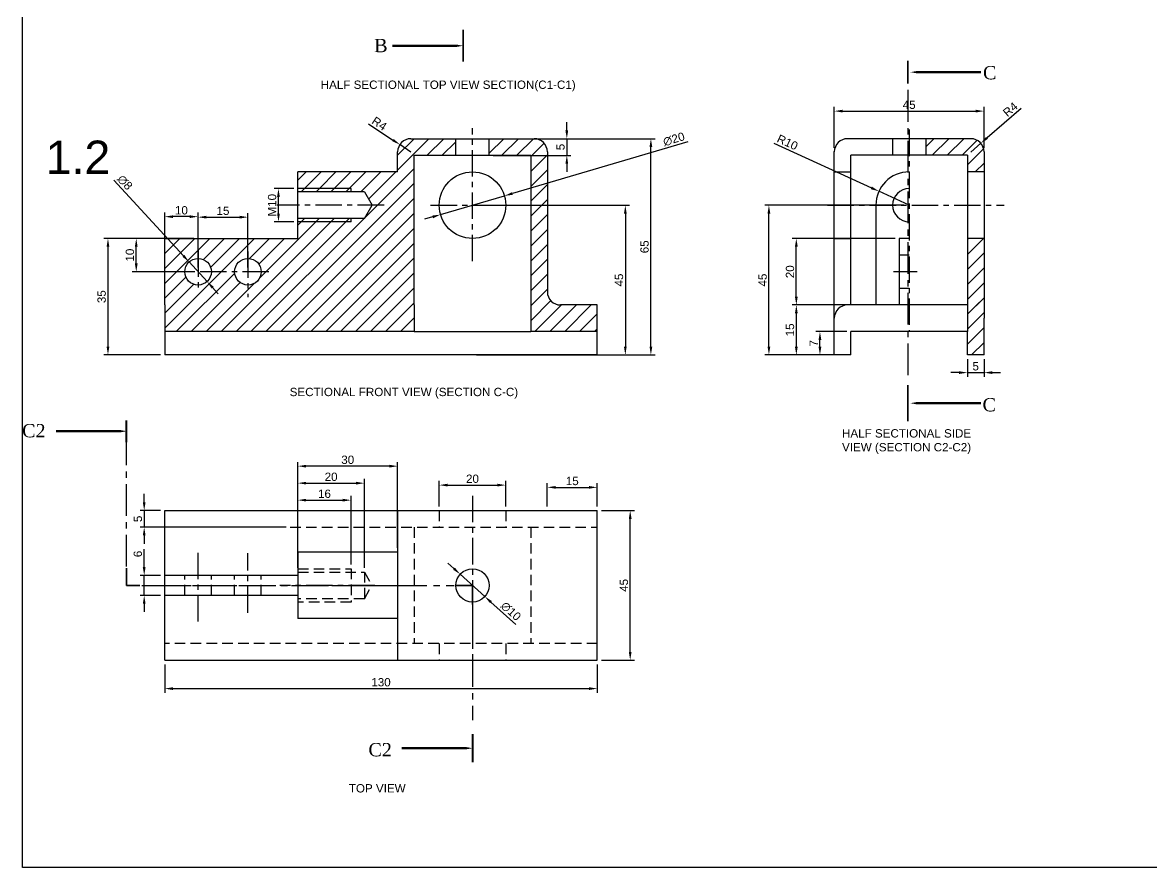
# Model space of a CAD drawing. Header units: millimetres. Extents: x 89 to 2222, y 348 to 1477.
# Drawn here: x 89.4 to 428.8, y 348.4 to 602.4 of the extents above; entities that cross this region are included whole.
import ezdxf

# ---------------------------------------------------------------- set-up
doc = ezdxf.new("R2010")
doc.units = ezdxf.units.MM
doc.header["$PDMODE"] = 32
doc.header["$PDSIZE"] = 1
doc.linetypes.add('CENTER', pattern=[50.8, 31.75, -6.35, 6.35, -6.35])
doc.linetypes.add('HIDDEN', pattern=[9.525, 6.35, -3.175])
doc.styles.get("Standard").update_dxf_attribs({"font": 'arial.ttf'})
doc.dimstyles.new('ISO-25', dxfattribs={"dimtxt": 2.5, "dimasz": 2.5, "dimexe": 1.25, "dimexo": 1.25, "dimtad": 1, "dimtxsty": 'Standard', "dimcen": 2.5, "dimclrd": 3, "dimclre": 3, "dimclrt": 3, "dimadec": 0, "dimazin": 0, "dimtfac": 1, "dimtmove": 0, "dimatfit": 3, "dimfxl": 1, "dimarcsym": 0})
pattern_1 = [(45, (-52.8893, -414.5105), (-2.245064, 2.245064), [])]
pattern_2 = [(45, (-357.3327, -414.5105), (-2.245064, 2.245064), [])]

# ---------------------------------------------------------------- blocks, each defined once
blk = doc.blocks.new('*D25')
at = {"color": 3, "lineweight": -2, "transparency": 16777216}
for p, q in [((247.17, 456.95), (247.17, 463.93)), ((249.67, 462.68), (259.67, 462.68)), ((262.17, 456.95), (262.17, 463.93))]:
    blk.add_line(p, q, dxfattribs=at)
at = {"color": 3, "transparency": 16777216}
for points in [[(249.67, 463.09), (249.67, 462.26), (247.17, 462.68)], [(259.67, 463.09), (259.67, 462.26), (262.17, 462.68)]]:
    blk.add_solid(points, dxfattribs=at)
at = {"layer": 'Defpoints', "color": 0, "transparency": 16777216}
for p in [(262.17, 462.68), (247.17, 455.7), (262.17, 455.7)]:
    blk.add_point(p, dxfattribs=at)
at = {"color": 3, "transparency": 16777216, "insert": (254.67, 464.58), "char_height": 2.5, "attachment_point": 5}
blk.add_mtext('15', dxfattribs=at)
blk = doc.blocks.new('*D26')
at = {"color": 3, "lineweight": -2, "transparency": 16777216}
for p, q in [((172.17, 444.45), (172.17, 470.3)), ((199.67, 469.05), (174.67, 469.05)), ((202.17, 444.45), (202.17, 470.3))]:
    blk.add_line(p, q, dxfattribs=at)
at = {"color": 3, "transparency": 16777216}
for points in [[(174.67, 469.46), (174.67, 468.63), (172.17, 469.05)], [(199.67, 469.46), (199.67, 468.63), (202.17, 469.05)]]:
    blk.add_solid(points, dxfattribs=at)
at = {"layer": 'Defpoints', "color": 0, "transparency": 16777216}
for p in [(172.17, 469.05), (172.17, 443.2), (202.17, 443.2)]:
    blk.add_point(p, dxfattribs=at)
at = {"color": 3, "transparency": 16777216, "insert": (187.17, 470.95), "char_height": 2.5, "attachment_point": 5}
blk.add_mtext('30', dxfattribs=at)
blk = doc.blocks.new('*D27')
at = {"color": 3, "lineweight": -2, "transparency": 16777216}
for p, q in [((244.42, 567.51), (279.55, 567.51)), ((278.3, 505.01), (278.3, 565.01)), ((263.42, 502.51), (279.55, 502.51))]:
    blk.add_line(p, q, dxfattribs=at)
at = {"color": 3, "transparency": 16777216}
for points in [[(277.89, 565.01), (278.72, 565.01), (278.3, 567.51)], [(277.89, 505.01), (278.72, 505.01), (278.3, 502.51)]]:
    blk.add_solid(points, dxfattribs=at)
at = {"layer": 'Defpoints', "color": 0, "transparency": 16777216}
for p in [(243.17, 567.51), (278.3, 567.51), (262.17, 502.51)]:
    blk.add_point(p, dxfattribs=at)
at = {"color": 3, "transparency": 16777216, "insert": (276.4, 535.01), "char_height": 2.5, "attachment_point": 5, "rotation": 90}
blk.add_mtext('65', dxfattribs=at)
blk = doc.blocks.new('*D28')
at = {"color": 3, "lineweight": -2, "transparency": 16777216}
for p, q in [((253.03, 570.01), (253.03, 572.51)), ((230.92, 567.51), (254.28, 567.51)), ((253.03, 567.51), (253.03, 562.51)), ((230.92, 562.51), (254.28, 562.51)), ((253.03, 560.01), (253.03, 557.51))]:
    blk.add_line(p, q, dxfattribs=at)
at = {"color": 3, "transparency": 16777216}
for points in [[(252.61, 570.01), (253.44, 570.01), (253.03, 567.51)], [(252.61, 560.01), (253.44, 560.01), (253.03, 562.51)]]:
    blk.add_solid(points, dxfattribs=at)
at = {"layer": 'Defpoints', "color": 0, "transparency": 16777216}
for p in [(229.67, 567.51), (229.67, 562.51), (253.03, 562.51)]:
    blk.add_point(p, dxfattribs=at)
at = {"color": 3, "transparency": 16777216, "insert": (251.13, 565.01), "char_height": 2.5, "attachment_point": 5, "rotation": 90}
blk.add_mtext('5', dxfattribs=at)
blk = doc.blocks.new('*D29')
at = {"color": 3, "lineweight": -2, "transparency": 16777216}
for p, q in [((193.46, 571.95), (200.76, 567.11)), ((206.17, 563.51), (202.84, 565.73))]:
    blk.add_line(p, q, dxfattribs=at)
at = {"color": 3, "transparency": 16777216}
blk.add_solid([(200.99, 567.46), (200.53, 566.76), (202.84, 565.73)], dxfattribs=at)
at = {"layer": 'Defpoints', "color": 0, "transparency": 16777216}
for p in [(202.84, 565.73), (206.17, 563.51)]:
    blk.add_point(p, dxfattribs=at)
at = {"color": 3, "transparency": 16777216, "insert": (196.69, 572.06), "char_height": 2.5, "attachment_point": 5, "rotation": 326.4261}
blk.add_mtext('R4', dxfattribs=at)
blk = doc.blocks.new('*D30')
at = {"color": 3, "lineweight": -2, "transparency": 16777216}
for p, q in [((315.28, 566.19), (344.58, 552.73)), ((355.94, 547.51), (346.85, 551.69))]:
    blk.add_line(p, q, dxfattribs=at)
at = {"color": 3, "transparency": 16777216}
blk.add_solid([(344.75, 553.11), (344.4, 552.35), (346.85, 551.69)], dxfattribs=at)
at = {"layer": 'Defpoints', "color": 0, "transparency": 16777216}
for p in [(346.85, 551.69), (355.94, 547.51)]:
    blk.add_point(p, dxfattribs=at)
at = {"color": 3, "transparency": 16777216, "insert": (319.36, 566.42), "char_height": 2.5, "attachment_point": 5, "rotation": 335.3208}
blk.add_mtext('R10', dxfattribs=at)
blk = doc.blocks.new('*D31')
at = {"color": 3, "lineweight": -2, "transparency": 16777216}
for p, q in [((214.67, 456.95), (214.67, 464.6)), ((217.17, 463.35), (232.17, 463.35)), ((234.67, 456.95), (234.67, 464.6))]:
    blk.add_line(p, q, dxfattribs=at)
at = {"color": 3, "transparency": 16777216}
for points in [[(217.17, 463.77), (217.17, 462.94), (214.67, 463.35)], [(232.17, 463.77), (232.17, 462.94), (234.67, 463.35)]]:
    blk.add_solid(points, dxfattribs=at)
at = {"layer": 'Defpoints', "color": 0, "transparency": 16777216}
for p in [(234.67, 463.35), (214.67, 455.7), (234.67, 455.7)]:
    blk.add_point(p, dxfattribs=at)
at = {"color": 3, "transparency": 16777216, "insert": (224.67, 465.25), "char_height": 2.5, "attachment_point": 5}
blk.add_mtext('20', dxfattribs=at)
blk = doc.blocks.new('*D32')
at = {"color": 3, "lineweight": -2, "transparency": 16777216}
for p, q in [((130.92, 537.51), (113.85, 537.51)), ((115.1, 535.01), (115.1, 505.01)), ((130.92, 502.51), (113.85, 502.51))]:
    blk.add_line(p, q, dxfattribs=at)
at = {"color": 3, "transparency": 16777216}
for points in [[(114.68, 535.01), (115.51, 535.01), (115.1, 537.51)], [(114.68, 505.01), (115.51, 505.01), (115.1, 502.51)]]:
    blk.add_solid(points, dxfattribs=at)
at = {"layer": 'Defpoints', "color": 0, "transparency": 16777216}
for p in [(132.17, 537.51), (115.1, 502.51), (132.17, 502.51)]:
    blk.add_point(p, dxfattribs=at)
at = {"color": 3, "transparency": 16777216, "insert": (113.2, 520.01), "char_height": 2.5, "attachment_point": 5, "rotation": 90}
blk.add_mtext('35', dxfattribs=at)
blk = doc.blocks.new('*D33')
at = {"color": 3, "lineweight": -2, "transparency": 16777216}
for p, q in [((140.92, 537.51), (122.35, 537.51)), ((123.6, 530.01), (123.6, 535.01)), ((140.92, 527.51), (122.35, 527.51))]:
    blk.add_line(p, q, dxfattribs=at)
at = {"color": 3, "transparency": 16777216}
for points in [[(123.18, 535.01), (124.02, 535.01), (123.6, 537.51)], [(123.18, 530.01), (124.02, 530.01), (123.6, 527.51)]]:
    blk.add_solid(points, dxfattribs=at)
at = {"layer": 'Defpoints', "color": 0, "transparency": 16777216}
for p in [(123.6, 537.51), (142.17, 537.51), (142.17, 527.51)]:
    blk.add_point(p, dxfattribs=at)
at = {"color": 3, "transparency": 16777216, "insert": (121.7, 532.51), "char_height": 2.5, "attachment_point": 5, "rotation": 90}
blk.add_mtext('10', dxfattribs=at)
blk = doc.blocks.new('*D34')
at = {"color": 3, "lineweight": -2, "transparency": 16777216}
for p, q in [((132.17, 528.76), (132.17, 545.32)), ((139.67, 544.07), (134.67, 544.07)), ((142.17, 528.8), (142.17, 545.32))]:
    blk.add_line(p, q, dxfattribs=at)
at = {"color": 3, "transparency": 16777216}
for points in [[(134.67, 544.48), (134.67, 543.65), (132.17, 544.07)], [(139.67, 544.48), (139.67, 543.65), (142.17, 544.07)]]:
    blk.add_solid(points, dxfattribs=at)
at = {"layer": 'Defpoints', "color": 0, "transparency": 16777216}
for p in [(132.17, 544.07), (132.17, 527.51), (142.17, 527.55)]:
    blk.add_point(p, dxfattribs=at)
at = {"color": 3, "transparency": 16777216, "insert": (137.17, 545.97), "char_height": 2.5, "attachment_point": 5}
blk.add_mtext('10', dxfattribs=at)
blk = doc.blocks.new('*D35')
at = {"color": 3, "lineweight": -2, "transparency": 16777216}
for p, q in [((142.17, 528.8), (142.17, 545.17)), ((144.67, 543.92), (154.67, 543.92)), ((157.17, 528.8), (157.17, 545.17))]:
    blk.add_line(p, q, dxfattribs=at)
at = {"color": 3, "transparency": 16777216}
for points in [[(144.67, 544.34), (144.67, 543.5), (142.17, 543.92)], [(154.67, 544.34), (154.67, 543.5), (157.17, 543.92)]]:
    blk.add_solid(points, dxfattribs=at)
at = {"layer": 'Defpoints', "color": 0, "transparency": 16777216}
for p in [(157.17, 543.92), (142.17, 527.55), (157.17, 527.55)]:
    blk.add_point(p, dxfattribs=at)
at = {"color": 3, "transparency": 16777216, "insert": (149.67, 545.82), "char_height": 2.5, "attachment_point": 5}
blk.add_mtext('15', dxfattribs=at)
blk = doc.blocks.new('*D36')
at = {"color": 3, "lineweight": -2, "transparency": 16777216}
for p, q in [((116.84, 555.08), (137.78, 532.3)), ((144.88, 524.57), (139.47, 530.46)), ((146.57, 522.73), (148.26, 520.89))]:
    blk.add_line(p, q, dxfattribs=at)
at = {"color": 3, "transparency": 16777216}
for points in [[(138.08, 532.58), (137.47, 532.02), (139.47, 530.46)], [(146.88, 523.01), (146.27, 522.45), (144.88, 524.57)]]:
    blk.add_solid(points, dxfattribs=at)
at = {"layer": 'Defpoints', "color": 0, "transparency": 16777216}
for p in [(139.47, 530.46), (144.88, 524.57)]:
    blk.add_point(p, dxfattribs=at)
at = {"color": 3, "transparency": 16777216, "insert": (120.19, 554.34), "char_height": 2.5, "attachment_point": 5, "rotation": 312.5846}
blk.add_mtext('∅8', dxfattribs=at)
blk = doc.blocks.new('*D37')
at = {"color": 3, "lineweight": -2, "transparency": 16777216}
for p, q in [((172.17, 438.45), (172.17, 465.19)), ((192.17, 438.45), (192.17, 465.19)), ((174.67, 463.94), (189.67, 463.94))]:
    blk.add_line(p, q, dxfattribs=at)
at = {"color": 3, "transparency": 16777216}
for points in [[(174.67, 464.35), (174.67, 463.52), (172.17, 463.94)], [(189.67, 464.35), (189.67, 463.52), (192.17, 463.94)]]:
    blk.add_solid(points, dxfattribs=at)
at = {"layer": 'Defpoints', "color": 0, "transparency": 16777216}
for p in [(192.17, 463.94), (172.17, 437.2), (192.17, 437.2)]:
    blk.add_point(p, dxfattribs=at)
at = {"color": 3, "transparency": 16777216, "insert": (182.17, 465.84), "char_height": 2.5, "attachment_point": 5}
blk.add_mtext('20', dxfattribs=at)
blk = doc.blocks.new('*D38')
at = {"color": 3, "lineweight": -2, "transparency": 16777216}
for p, q in [((172.17, 439.45), (172.17, 460.08)), ((174.67, 458.83), (185.67, 458.83)), ((188.17, 439.45), (188.17, 460.08))]:
    blk.add_line(p, q, dxfattribs=at)
at = {"color": 3, "transparency": 16777216}
for points in [[(174.67, 459.24), (174.67, 458.41), (172.17, 458.83)], [(185.67, 459.24), (185.67, 458.41), (188.17, 458.83)]]:
    blk.add_solid(points, dxfattribs=at)
at = {"layer": 'Defpoints', "color": 0, "transparency": 16777216}
for p in [(188.17, 458.83), (172.17, 438.2), (188.17, 438.2)]:
    blk.add_point(p, dxfattribs=at)
at = {"color": 3, "transparency": 16777216, "insert": (180.17, 460.73), "char_height": 2.5, "attachment_point": 5}
blk.add_mtext('16', dxfattribs=at)
blk = doc.blocks.new('*D39')
at = {"color": 3, "lineweight": -2, "transparency": 16777216}
for p, q in [((170.92, 552.51), (165.1, 552.51)), ((166.35, 545.01), (166.35, 550.01)), ((170.92, 542.51), (165.1, 542.51))]:
    blk.add_line(p, q, dxfattribs=at)
at = {"color": 3, "transparency": 16777216}
for points in [[(165.93, 550.01), (166.76, 550.01), (166.35, 552.51)], [(165.93, 545.01), (166.76, 545.01), (166.35, 542.51)]]:
    blk.add_solid(points, dxfattribs=at)
at = {"layer": 'Defpoints', "color": 0, "transparency": 16777216}
for p in [(166.35, 552.51), (172.17, 552.51), (172.17, 542.51)]:
    blk.add_point(p, dxfattribs=at)
at = {"color": 3, "transparency": 16777216, "insert": (164.45, 547.51), "char_height": 2.5, "attachment_point": 5, "rotation": 90}
blk.add_mtext('M10', dxfattribs=at)
blk = doc.blocks.new('*D40')
at = {"color": 3, "lineweight": -2, "transparency": 16777216}
for p, q in [((354.31, 547.51), (312.53, 547.51)), ((313.78, 505.01), (313.78, 545.01)), ((332.19, 502.51), (312.53, 502.51))]:
    blk.add_line(p, q, dxfattribs=at)
at = {"color": 3, "transparency": 16777216}
for points in [[(313.37, 545.01), (314.2, 545.01), (313.78, 547.51)], [(313.37, 505.01), (314.2, 505.01), (313.78, 502.51)]]:
    blk.add_solid(points, dxfattribs=at)
at = {"layer": 'Defpoints', "color": 0, "transparency": 16777216}
for p in [(313.78, 547.51), (355.56, 547.51), (333.44, 502.51)]:
    blk.add_point(p, dxfattribs=at)
at = {"color": 3, "transparency": 16777216, "insert": (311.89, 525.01), "char_height": 2.5, "attachment_point": 5, "rotation": 90}
blk.add_mtext('45', dxfattribs=at)
blk = doc.blocks.new('*D41')
at = {"color": 3, "lineweight": -2, "transparency": 16777216}
for p, q in [((219.11, 438.23), (217.26, 439.91)), ((220.97, 436.56), (228.38, 429.85)), ((237.68, 421.43), (230.23, 428.17))]:
    blk.add_line(p, q, dxfattribs=at)
at = {"color": 3, "transparency": 16777216}
for points in [[(219.39, 438.54), (218.83, 437.92), (220.97, 436.56)], [(230.51, 428.48), (229.95, 427.86), (228.38, 429.85)]]:
    blk.add_solid(points, dxfattribs=at)
at = {"layer": 'Defpoints', "color": 0, "transparency": 16777216}
for p in [(220.97, 436.56), (228.38, 429.85)]:
    blk.add_point(p, dxfattribs=at)
at = {"color": 3, "transparency": 16777216, "insert": (236.21, 425.42), "char_height": 2.5, "attachment_point": 5, "rotation": 317.854}
blk.add_mtext('∅10', dxfattribs=at)
blk = doc.blocks.new('*D42')
at = {"color": 3, "lineweight": -2, "transparency": 16777216}
for p, q in [((125.99, 438.7), (125.99, 444.1)), ((130.92, 436.2), (124.74, 436.2)), ((125.99, 430.2), (125.99, 436.2)), ((130.92, 430.2), (124.74, 430.2)), ((125.99, 427.7), (125.99, 425.2))]:
    blk.add_line(p, q, dxfattribs=at)
at = {"color": 3, "transparency": 16777216}
for points in [[(125.57, 438.7), (126.4, 438.7), (125.99, 436.2)], [(125.57, 427.7), (126.4, 427.7), (125.99, 430.2)]]:
    blk.add_solid(points, dxfattribs=at)
at = {"layer": 'Defpoints', "color": 0, "transparency": 16777216}
for p in [(132.17, 436.2), (125.99, 430.2), (132.17, 430.2)]:
    blk.add_point(p, dxfattribs=at)
at = {"color": 3, "transparency": 16777216, "insert": (124.08, 442.65), "char_height": 2.5, "attachment_point": 5, "rotation": 90}
blk.add_mtext('6', dxfattribs=at)
blk = doc.blocks.new('*D43')
at = {"color": 3, "lineweight": -2, "transparency": 16777216}
for p, q in [((125.99, 458.2), (125.99, 460.7)), ((130.92, 455.7), (124.74, 455.7)), ((125.99, 455.7), (125.99, 450.7)), ((168.64, 450.7), (124.74, 450.7)), ((125.99, 448.2), (125.99, 445.7))]:
    blk.add_line(p, q, dxfattribs=at)
at = {"color": 3, "transparency": 16777216}
for points in [[(125.57, 458.2), (126.4, 458.2), (125.99, 455.7)], [(125.57, 448.2), (126.4, 448.2), (125.99, 450.7)]]:
    blk.add_solid(points, dxfattribs=at)
at = {"layer": 'Defpoints', "color": 0, "transparency": 16777216}
for p in [(132.17, 455.7), (125.99, 450.7), (169.89, 450.7)]:
    blk.add_point(p, dxfattribs=at)
at = {"color": 3, "transparency": 16777216, "insert": (124.09, 453.2), "char_height": 2.5, "attachment_point": 5, "rotation": 90}
blk.add_mtext('5', dxfattribs=at)
blk = doc.blocks.new('*D156')
at = {"color": 3, "lineweight": -2, "transparency": 16777216}
for p, q in [((132.17, 409.45), (132.17, 400.91)), ((262.17, 409.45), (262.17, 400.91)), ((134.67, 402.16), (259.67, 402.16))]:
    blk.add_line(p, q, dxfattribs=at)
at = {"color": 3, "transparency": 16777216}
for points in [[(134.67, 402.58), (134.67, 401.74), (132.17, 402.16)], [(259.67, 402.58), (259.67, 401.74), (262.17, 402.16)]]:
    blk.add_solid(points, dxfattribs=at)
at = {"layer": 'Defpoints', "color": 0, "transparency": 16777216}
for p in [(132.17, 410.7), (262.17, 410.7), (262.17, 402.16)]:
    blk.add_point(p, dxfattribs=at)
at = {"color": 3, "transparency": 16777216, "insert": (197.17, 404.06), "char_height": 2.5, "attachment_point": 5}
blk.add_mtext('130', dxfattribs=at)
blk = doc.blocks.new('*D157')
at = {"color": 3, "lineweight": -2, "transparency": 16777216}
for p, q in [((263.42, 455.7), (273.33, 455.7)), ((272.08, 413.2), (272.08, 453.2)), ((263.42, 410.7), (273.33, 410.7))]:
    blk.add_line(p, q, dxfattribs=at)
at = {"color": 3, "transparency": 16777216}
for points in [[(271.67, 453.2), (272.5, 453.2), (272.08, 455.7)], [(271.67, 413.2), (272.5, 413.2), (272.08, 410.7)]]:
    blk.add_solid(points, dxfattribs=at)
at = {"layer": 'Defpoints', "color": 0, "transparency": 16777216}
for p in [(262.17, 455.7), (272.08, 455.7), (262.17, 410.7)]:
    blk.add_point(p, dxfattribs=at)
at = {"color": 3, "transparency": 16777216, "insert": (270.19, 433.2), "char_height": 2.5, "attachment_point": 5, "rotation": 90}
blk.add_mtext('45', dxfattribs=at)
blk = doc.blocks.new('*D167')
at = {"color": 3, "lineweight": -2, "transparency": 16777216}
for p, q in [((289.38, 566.53), (236.67, 551.04)), ((215.08, 544.69), (234.27, 550.33)), ((212.68, 543.99), (210.28, 543.28))]:
    blk.add_line(p, q, dxfattribs=at)
at = {"color": 3, "transparency": 16777216}
for points in [[(236.55, 551.44), (236.78, 550.64), (234.27, 550.33)], [(212.56, 544.39), (212.8, 543.59), (215.08, 544.69)]]:
    blk.add_solid(points, dxfattribs=at)
at = {"layer": 'Defpoints', "color": 0, "transparency": 16777216}
for p in [(234.27, 550.33), (215.08, 544.69)]:
    blk.add_point(p, dxfattribs=at)
at = {"color": 3, "transparency": 16777216, "insert": (285.21, 567.36), "char_height": 2.5, "attachment_point": 5, "rotation": 16.3792}
blk.add_mtext('∅20', dxfattribs=at)
blk = doc.blocks.new('*D168')
at = {"color": 3, "lineweight": -2, "transparency": 16777216}
for p, q in [((389.57, 576.63), (379.35, 567.77)), ((374.44, 563.51), (377.46, 566.13))]:
    blk.add_line(p, q, dxfattribs=at)
at = {"color": 3, "transparency": 16777216}
blk.add_solid([(379.07, 568.09), (379.62, 567.46), (377.46, 566.13)], dxfattribs=at)
at = {"layer": 'Defpoints', "color": 0, "transparency": 16777216}
for p in [(374.44, 563.51), (377.46, 566.13)]:
    blk.add_point(p, dxfattribs=at)
at = {"color": 3, "transparency": 16777216, "insert": (386.35, 576.32), "char_height": 2.5, "attachment_point": 5, "rotation": 40.9255}
blk.add_mtext('R4', dxfattribs=at)
blk = doc.blocks.new('*D169')
at = {"color": 3, "lineweight": -2, "transparency": 16777216}
for p, q in [((337.19, 509.51), (327.87, 509.51)), ((329.12, 505.01), (329.12, 507.01)), ((337.19, 502.51), (327.87, 502.51))]:
    blk.add_line(p, q, dxfattribs=at)
at = {"color": 3, "transparency": 16777216}
for points in [[(328.7, 507.01), (329.54, 507.01), (329.12, 509.51)], [(328.7, 505.01), (329.54, 505.01), (329.12, 502.51)]]:
    blk.add_solid(points, dxfattribs=at)
at = {"layer": 'Defpoints', "color": 0, "transparency": 16777216}
for p in [(329.12, 509.51), (338.44, 509.51), (338.44, 502.51)]:
    blk.add_point(p, dxfattribs=at)
at = {"color": 3, "transparency": 16777216, "insert": (327.24, 506.01), "char_height": 2.5, "attachment_point": 5, "rotation": 90}
blk.add_mtext('7', dxfattribs=at)
blk = doc.blocks.new('*D170')
at = {"color": 3, "lineweight": -2, "transparency": 16777216}
for p, q in [((336.19, 517.51), (320.77, 517.51)), ((322.02, 515.01), (322.02, 505.01)), ((332.19, 502.51), (320.77, 502.51))]:
    blk.add_line(p, q, dxfattribs=at)
at = {"color": 3, "transparency": 16777216}
for points in [[(321.6, 515.01), (322.44, 515.01), (322.02, 517.51)], [(321.6, 505.01), (322.44, 505.01), (322.02, 502.51)]]:
    blk.add_solid(points, dxfattribs=at)
at = {"layer": 'Defpoints', "color": 0, "transparency": 16777216}
for p in [(337.44, 517.51), (322.02, 502.51), (333.44, 502.51)]:
    blk.add_point(p, dxfattribs=at)
at = {"color": 3, "transparency": 16777216, "insert": (320.12, 510.01), "char_height": 2.5, "attachment_point": 5, "rotation": 90}
blk.add_mtext('15', dxfattribs=at)
blk = doc.blocks.new('*D171')
at = {"color": 3, "lineweight": -2, "transparency": 16777216}
for p, q in [((351.69, 537.51), (320.77, 537.51)), ((322.02, 520.01), (322.02, 535.01)), ((351.69, 517.51), (320.77, 517.51))]:
    blk.add_line(p, q, dxfattribs=at)
at = {"color": 3, "transparency": 16777216}
for points in [[(321.6, 535.01), (322.44, 535.01), (322.02, 537.51)], [(321.6, 520.01), (322.44, 520.01), (322.02, 517.51)]]:
    blk.add_solid(points, dxfattribs=at)
at = {"layer": 'Defpoints', "color": 0, "transparency": 16777216}
for p in [(322.02, 537.51), (352.94, 537.51), (352.94, 517.51)]:
    blk.add_point(p, dxfattribs=at)
at = {"color": 3, "transparency": 16777216, "insert": (320.12, 527.51), "char_height": 2.5, "attachment_point": 5, "rotation": 90}
blk.add_mtext('20', dxfattribs=at)
blk = doc.blocks.new('*D172')
at = {"color": 3, "lineweight": -2, "transparency": 16777216}
for p, q in [((373.44, 501.26), (373.44, 495.92)), ((378.44, 501.26), (378.44, 495.92)), ((370.94, 497.17), (368.44, 497.17)), ((373.44, 497.17), (378.44, 497.17)), ((380.94, 497.17), (383.44, 497.17))]:
    blk.add_line(p, q, dxfattribs=at)
at = {"color": 3, "transparency": 16777216}
for points in [[(370.94, 497.59), (370.94, 496.76), (373.44, 497.17)], [(380.94, 497.59), (380.94, 496.76), (378.44, 497.17)]]:
    blk.add_solid(points, dxfattribs=at)
at = {"layer": 'Defpoints', "color": 0, "transparency": 16777216}
for p in [(373.44, 502.51), (378.44, 502.51), (378.44, 497.17)]:
    blk.add_point(p, dxfattribs=at)
at = {"color": 3, "transparency": 16777216, "insert": (375.94, 499.07), "char_height": 2.5, "attachment_point": 5}
blk.add_mtext('5', dxfattribs=at)
blk = doc.blocks.new('*D173')
at = {"color": 3, "lineweight": -2, "transparency": 16777216}
for p, q in [((333.44, 564.76), (333.44, 577.06)), ((378.44, 564.76), (378.44, 577.06)), ((335.94, 575.81), (375.94, 575.81))]:
    blk.add_line(p, q, dxfattribs=at)
at = {"color": 3, "transparency": 16777216}
for points in [[(335.94, 576.22), (335.94, 575.39), (333.44, 575.81)], [(375.94, 576.22), (375.94, 575.39), (378.44, 575.81)]]:
    blk.add_solid(points, dxfattribs=at)
at = {"layer": 'Defpoints', "color": 0, "transparency": 16777216}
for p in [(378.44, 575.81), (333.44, 563.51), (378.44, 563.51)]:
    blk.add_point(p, dxfattribs=at)
at = {"color": 3, "transparency": 16777216, "insert": (355.94, 577.7), "char_height": 2.5, "attachment_point": 5}
blk.add_mtext('45', dxfattribs=at)
blk = doc.blocks.new('*D174')
at = {"color": 3, "lineweight": -2, "transparency": 16777216}
for p, q in [((225.92, 547.51), (271.87, 547.51)), ((270.62, 545.01), (270.62, 505.01)), ((225.92, 502.51), (271.87, 502.51))]:
    blk.add_line(p, q, dxfattribs=at)
at = {"color": 3, "transparency": 16777216}
for points in [[(270.2, 545.01), (271.03, 545.01), (270.62, 547.51)], [(270.2, 505.01), (271.03, 505.01), (270.62, 502.51)]]:
    blk.add_solid(points, dxfattribs=at)
at = {"layer": 'Defpoints', "color": 0, "transparency": 16777216}
for p in [(224.67, 547.51), (224.67, 502.51), (270.62, 502.51)]:
    blk.add_point(p, dxfattribs=at)
at = {"color": 3, "transparency": 16777216, "insert": (268.72, 525.01), "char_height": 2.5, "attachment_point": 5, "rotation": 90}
blk.add_mtext('45', dxfattribs=at)

msp = doc.modelspace()

# ---------------------------------------------------------------- hatches: boundary and pattern name
h = msp.add_hatch()
h.set_pattern_fill('ANSI31', color=4)
h.set_pattern_definition(pattern_2)
h.paths.add_polyline_path([(207.174, 562.514), (219.674, 562.514), (219.674, 567.514), (206.174, 567.514, 0.4142136), (202.174, 563.514), (202.174, 557.514), (172.174, 557.514), (172.174, 552.514), (188.174, 552.514), (188.174, 551.514), (192.174, 551.514), (194.483, 547.514), (192.174, 543.514), (188.174, 543.514), (188.174, 542.514), (172.174, 542.514), (172.174, 537.514), (132.174, 537.514), (132.174, 517.514), (132.174, 509.514), (207.174, 509.514), (207.174, 517.514)])
h.paths.add_polyline_path([(153.174, 527.514, -1), (161.174, 527.514, -1)], flags=16)
h.paths.add_polyline_path([(138.174, 527.514, -1), (146.174, 527.514, -1)], flags=16)
h = msp.add_hatch()
h.set_pattern_fill('ANSI31', color=4)
h.set_pattern_definition(pattern_2)
h.paths.add_polyline_path([(247.174, 563.514, 0.4142136), (243.174, 567.514), (229.674, 567.514), (229.674, 562.514), (242.174, 562.514), (242.174, 517.514), (242.174, 509.514), (262.174, 509.514), (262.174, 517.514), (251.174, 517.514, -0.4142136), (247.174, 521.514)])
h = msp.add_hatch()
h.set_pattern_fill('ANSI31', color=4)
h.set_pattern_definition(pattern_1)
edge = h.paths.add_edge_path()
edge.add_line((373.436, 557.514), (378.436, 557.514))
edge.add_line((378.436, 557.514), (378.436, 563.514))
edge.add_arc((374.436, 563.514), 4, 0, 90)
edge.add_line((374.436, 567.514), (360.936, 567.514))
edge.add_line((360.936, 567.514), (360.936, 562.514))
edge.add_line((360.936, 562.514), (373.436, 562.514))
edge.add_line((373.436, 562.514), (373.436, 557.514))
edge = h.paths.add_edge_path()
edge.add_line((378.436, 537.514), (373.436, 537.514))
edge.add_line((373.436, 537.514), (373.436, 517.514))
edge.add_line((373.436, 517.514), (374.436, 517.514))
edge.add_arc((374.436, 513.514), 4, 0, 90, ccw=False)
edge.add_line((378.436, 513.514), (378.436, 537.514))
h = msp.add_hatch()
h.set_pattern_fill('ANSI31', color=4)
h.set_pattern_definition(pattern_1)
edge = h.paths.add_edge_path()
edge.add_line((373.436, 557.514), (378.436, 557.514))
edge.add_line((378.436, 557.514), (378.436, 563.514))
edge.add_arc((374.436, 563.514), 4, 0, 90)
edge.add_line((374.436, 567.514), (360.936, 567.514))
edge.add_line((360.936, 567.514), (360.936, 562.514))
edge.add_line((360.936, 562.514), (373.436, 562.514))
edge.add_line((373.436, 562.514), (373.436, 557.514))
h.paths.add_polyline_path([(373.436, 537.514), (373.436, 502.514), (378.436, 502.514), (378.436, 537.514)])
h = msp.add_hatch()
h.set_pattern_fill('ANSI31', color=256)
h.set_pattern_definition(pattern_2)
h.paths.add_polyline_path([(188.174, 552.514), (172.174, 552.514), (172.174, 551.514), (188.174, 551.514)])
h.paths.add_polyline_path([(188.174, 543.514), (172.174, 543.514), (172.174, 542.514), (188.174, 542.514)])

# ---------------------------------------------------------------- linework, layer by layer
at = {"color": 6, "lineweight": 35}
for p, q in [((221.839, 600.234), (221.839, 590.679)), ((355.559, 584.139), (355.559, 590.898)), ((355.559, 493.36), (355.559, 482.603)), ((120.716, 433.2), (120.716, 438.354)), ((120.716, 433.2), (124.694, 433.2)), ((219.674, 433.2), (224.674, 433.2)), ((224.674, 433.2), (224.674, 427.427))]:
    msp.add_line(p, q, dxfattribs=at)
at = {"color": 6, "linetype": 'CENTER', "ltscale": 0.3}
for p, q in [((355.559, 582.159), (355.559, 495.621)), ((120.716, 438.917), (120.716, 476.309)), ((125.274, 433.2), (219.203, 433.2)), ((224.674, 427.427), (224.674, 392.704))]:
    msp.add_line(p, q, dxfattribs=at)
at = {"color": 1, "linetype": 'CENTER', "ltscale": 0.25}
for p, q in [((224.674, 530.714), (224.674, 570.72)), ((355.936, 570.241), (355.936, 509.514)), ((198.077, 547.514), (165.965, 547.514)), ((212.084, 547.514), (237.446, 547.514)), ((331.355, 547.514), (384.503, 547.514)), ((142.174, 533.881), (142.174, 521.211)), ((157.174, 533.606), (157.174, 519.833)), ((163.428, 527.514), (135.998, 527.514)), ((358.382, 527.514), (351.227, 527.514)), ((224.674, 460.158), (224.674, 403.882)), ((142.174, 422.34), (142.174, 444.09)), ((157.174, 424.985), (157.174, 442.915)), ((132.174, 433.2), (202.174, 433.2))]:
    msp.add_line(p, q, dxfattribs=at)
for p, q in [((206.174, 567.514), (243.174, 567.514)), ((219.674, 562.514), (219.674, 567.514)), ((219.674, 562.514), (219.674, 567.514)), ((219.674, 562.514), (219.674, 567.514)), ((229.674, 562.514), (229.674, 567.514)), ((374.436, 567.514), (337.436, 567.514)), ((350.936, 567.514), (350.936, 562.514)), ((360.936, 567.514), (360.936, 562.514)), ((202.174, 557.514), (202.174, 563.514)), ((247.174, 563.514), (247.174, 521.514)), ((333.436, 513.514), (333.436, 563.701)), ((378.436, 563.514), (378.436, 513.514)), ((207.174, 517.514), (207.174, 562.514)), ((207.174, 562.514), (242.174, 562.514)), ((242.174, 562.514), (242.174, 517.514)), ((373.436, 562.514), (338.436, 562.514)), ((338.436, 517.514), (338.436, 562.514)), ((373.436, 562.514), (373.436, 517.514)), ((172.174, 537.514), (172.174, 557.514)), ((202.174, 557.514), (172.174, 557.514)), ((333.436, 557.514), (338.436, 557.514)), ((378.436, 557.514), (373.436, 557.514)), ((188.174, 552.514), (172.174, 552.514)), ((192.174, 551.514), (172.174, 551.514)), ((188.174, 551.514), (188.174, 552.514)), ((192.174, 551.514), (194.483, 547.514)), ((192.174, 543.514), (194.483, 547.514)), ((345.936, 547.514), (345.936, 517.514)), ((192.174, 543.514), (172.174, 543.514)), ((188.174, 542.514), (188.174, 543.514)), ((188.174, 542.514), (172.174, 542.514)), ((132.174, 517.514), (132.174, 537.514)), ((132.174, 537.514), (172.174, 537.514)), ((333.436, 537.514), (338.436, 537.514)), ((352.936, 537.514), (352.936, 517.514)), ((355.936, 537.514), (352.936, 537.514)), ((378.436, 537.514), (373.436, 537.514)), ((355.936, 532.514), (352.936, 532.514)), ((355.936, 522.514), (352.936, 522.514)), ((132.174, 517.514), (132.174, 502.514)), ((207.174, 517.514), (207.174, 509.514)), ((242.174, 517.514), (242.174, 509.514)), ((262.174, 517.514), (251.174, 517.514)), ((262.174, 502.514), (262.174, 517.514)), ((373.436, 517.514), (337.436, 517.514)), ((373.436, 517.514), (373.436, 509.514)), ((333.436, 502.514), (333.436, 513.514)), ((378.436, 502.514), (378.436, 513.514)), ((207.174, 509.514), (132.174, 509.514)), ((207.174, 509.514), (242.174, 509.514)), ((262.174, 509.514), (242.174, 509.514)), ((338.436, 502.514), (338.436, 509.514)), ((373.436, 509.514), (338.436, 509.514)), ((373.436, 502.514), (373.436, 509.514)), ((262.174, 502.514), (132.174, 502.514)), ((338.436, 502.514), (333.436, 502.514)), ((378.436, 502.514), (373.436, 502.514)), ((132.174, 455.7), (262.174, 455.7)), ((132.174, 436.2), (132.174, 455.7)), ((202.174, 455.7), (202.174, 410.7)), ((262.174, 410.7), (262.174, 455.7)), ((172.174, 443.2), (172.174, 423.2)), ((202.174, 443.2), (172.174, 443.2)), ((172.174, 436.2), (132.174, 436.2)), ((132.174, 430.2), (132.174, 436.2)), ((132.174, 410.7), (132.174, 430.2)), ((172.174, 430.2), (132.174, 430.2)), ((202.174, 423.2), (172.174, 423.2)), ((132.174, 410.7), (262.174, 410.7))]:
    msp.add_line(p, q)
at = {"color": 6, "lineweight": 40}
for p, q in [((120.716, 476.309), (120.716, 482.809)), ((224.674, 388.473), (224.674, 380.011))]:
    msp.add_line(p, q, dxfattribs=at)
at = {"linetype": 'HIDDEN', "ltscale": 0.5}
for p, q in [((214.674, 455.7), (214.674, 450.7)), ((234.674, 455.7), (234.674, 450.7)), ((169.895, 450.7), (262.174, 450.7)), ((207.174, 450.7), (207.174, 415.7)), ((242.174, 450.7), (242.174, 415.7)), ((172.174, 438.2), (188.174, 438.2)), ((188.174, 438.2), (188.174, 428.2)), ((138.174, 430.2), (138.174, 436.2)), ((146.174, 430.2), (146.174, 436.2)), ((153.174, 430.2), (153.174, 436.2)), ((161.174, 430.2), (161.174, 436.2)), ((172.174, 437.2), (192.174, 437.2)), ((192.174, 437.2), (192.174, 429.2)), ((192.174, 437.2), (194.483, 433.2)), ((192.174, 429.2), (194.483, 433.2)), ((192.174, 429.2), (172.174, 429.2)), ((188.174, 428.2), (172.174, 428.2)), ((262.174, 415.7), (132.174, 415.7)), ((214.674, 415.7), (214.674, 410.7)), ((234.674, 415.7), (234.674, 410.7))]:
    msp.add_line(p, q, dxfattribs=at)
at = {"linetype": 'CENTER', "ltscale": 0.25}
msp.add_line((195.331, 433.2), (166.804, 433.2), dxfattribs=at)
msp.add_lwpolyline([(89.429, 881.214), (736.431, 881.214), (736.431, 348.393), (89.429, 348.393)], close=True)
at = {"color": 6}
for points in [[(221.839, 595.457, 0, 2.25, 0), (215.589, 595.457, 0.75, 0.75, 0), (200.589, 595.457, 0.75, 0.75, 0)], [(356.313, 587.519, 0, 2.25, 0), (362.563, 587.519, 0.75, 0.75, 0), (377.563, 587.519, 0.75, 0.75, 0)], [(356.313, 487.982, 0, 2.25, 0), (362.563, 487.982, 0.75, 0.75, 0), (377.563, 487.982, 0.75, 0.75, 0)], [(120.716, 479.559, 0, 2.25, 0), (114.466, 479.559, 0.75, 0.75, 0), (99.466, 479.559, 0.75, 0.75, 0)], [(224.674, 384.242, 0, 2.25, 0), (218.424, 384.242, 0.75, 0.75, 0), (203.424, 384.242, 0.75, 0.75, 0)]]:
    msp.add_lwpolyline(points, format="xyseb", dxfattribs=at)
for centre, radius in [((224.674, 547.514), 10), ((142.174, 527.514), 4), ((157.174, 527.514), 4), ((224.674, 433.2), 5)]:
    msp.add_circle(centre, radius)
for centre, radius, start, end in [((206.174, 563.514), 4, 90, 180), ((243.174, 563.514), 4, 0, 90), ((337.436, 563.514), 4, 90, 180), ((374.436, 563.514), 4, 0, 90), ((355.936, 547.514), 10, 90, 180), ((355.936, 547.514), 5, 90, 270), ((251.174, 521.514), 4, 180, 270), ((337.436, 513.514), 4, 90, 180)]:
    msp.add_arc(centre, radius, start, end)

# ---------------------------------------------------------------- texts
at = {"color": 6, "insert": (195.124, 597.533), "char_height": 4, "attachment_point": 1}
msp.add_mtext_dynamic_manual_height_columns('{\\fTimes New Roman|b0|i0|c0|p18;B}', width=4.10595, gutter_width=12.5, heights=[0], dxfattribs=at)
at = {"char_height": 4}
for s, insert, attachment_point in [('{\\fTimes New Roman|b0|i0|c0|p18;\\C6;C}', (382.168, 589.358), 3), ('{\\fTimes New Roman|b0|i0|c0|p18;\\C6;C}', (382.023, 489.52), 3), ('{\\fTimes New Roman|b0|i0|c0|p18;\\C6;C2}', (89.29, 481.718), 1), ('{\\fTimes New Roman|b0|i0|c0|p18;\\C6;C2}', (193.393, 385.792), 1)]:
    msp.add_mtext(s, dxfattribs=dict(at, insert=insert, attachment_point=attachment_point))
at = {"char_height": 2.5, "attachment_point": 1}
for s, width, heights, insert in [('{\\C3;HALF SECTIONAL TOP VIEW SECTION(C1-C1)}', 77.63702, [6.75], (179.05, 584.996)), ('{\\C3;SECTIONAL FRONT VIEW (SECTION C-C)}', 71.81459, [0], (169.723, 492.606)), ('{\\C3;HALF SECTIONAL SIDE VIEW (SECTION C2-C2)}', 47.39764, [0], (335.76, 480.165)), ('{\\C3;TOP VIEW}', 19.06185, [1.341], (187.502, 373.432))]:
    msp.add_mtext_dynamic_manual_height_columns(s, width=width, gutter_width=12.5, heights=heights, dxfattribs=dict(at, insert=insert))
at = {"color": 3, "insert": (96.375, 566.942), "char_height": 10, "attachment_point": 1}
msp.add_mtext_dynamic_manual_height_columns('1.2', width=25.87837, gutter_width=12.5, heights=[0], dxfattribs=at)

# ---------------------------------------------------------------- dimensions: what is measured, and where the dimension line sits
for base, p1, p2, picture, middle in [((378.436, 575.806), (333.436, 563.514), (378.436, 563.514), '*D173', (355.936, 577.703)), ((378.436, 497.172), (373.436, 502.514), (378.436, 502.514), '*D172', (375.936, 499.068)), ((262.174, 462.675), (247.174, 455.7), (262.174, 455.7), '*D25', (254.674, 464.577)), ((262.174, 402.159), (132.174, 410.7), (262.174, 410.7), '*D156', (197.174, 404.062))]:
    dim = msp.add_linear_dim(base=base, p1=p1, p2=p2, dimstyle='ISO-25')
    dim.commit()
    dim.dimension.update_dxf_attribs({"geometry": picture, "text_midpoint": middle})
for center, mpoint, picture, middle in [((374.436, 563.514), (377.458, 566.134), '*D168', (387.577, 574.907)), ((206.174, 563.514), (202.841, 565.726), '*D29', (195.654, 570.496)), ((355.936, 547.514), (346.849, 551.689), '*D30', (318.562, 564.687))]:
    dim = msp.add_radius_dim(center=center, mpoint=mpoint, dimstyle='ISO-25')
    dim.commit()
    dim.dimension.update_dxf_attribs({"geometry": picture, "text_midpoint": middle, "dimtype": 164})
for base, p1, p2, picture, middle in [((253.026, 562.514), (229.674, 567.514), (229.674, 562.514), '*D28', (253.026, 565.014)), ((278.304, 567.514), (262.174, 502.514), (243.174, 567.514), '*D27', (278.304, 535.014)), ((270.618, 502.514), (224.674, 547.514), (224.674, 502.514), '*D174', (270.618, 525.014)), ((313.784, 547.514), (333.436, 502.514), (355.559, 547.514), '*D40', (313.784, 525.014)), ((115.098, 502.514), (132.174, 537.514), (132.174, 502.514), '*D32', (115.098, 520.014)), ((123.598, 537.514), (142.174, 527.514), (142.174, 537.514), '*D33', (123.598, 532.514)), ((329.12, 509.514), (338.436, 502.514), (338.436, 509.514), '*D169', (329.12, 506.014)), ((125.986, 450.7), (132.174, 455.7), (169.895, 450.7), '*D43', (125.986, 453.2)), ((125.986, 430.2), (132.174, 436.2), (132.174, 430.2), '*D42', (125.986, 442.651))]:
    dim = msp.add_linear_dim(base=base, p1=p1, p2=p2, angle=90, dimstyle='ISO-25')
    dim.commit()
    dim.dimension.update_dxf_attribs({"geometry": picture, "text_midpoint": middle, "dimtype": 160})
for p1, p2, picture, middle in [((215.08, 544.694), (234.268, 550.334), '*D167', (285.762, 565.469)), ((144.88, 524.569), (139.467, 530.459), '*D36', (118.742, 553.009))]:
    dim = msp.add_diameter_dim_2p(p1=p1, p2=p2, dimstyle='ISO-25')
    dim.commit()
    dim.dimension.update_dxf_attribs({"geometry": picture, "text_midpoint": middle, "dimtype": 163})
dim = msp.add_linear_dim(base=(166.348, 552.514), p1=(172.174, 542.514), p2=(172.174, 552.514), angle=90, text='M<>', dimstyle='ISO-25')
dim.commit()
dim.dimension.update_dxf_attribs({"geometry": '*D39', "text_midpoint": (166.348, 547.514), "dimtype": 160})
for base, p1, p2, picture, middle in [((132.174, 544.067), (142.174, 527.546), (132.174, 527.514), '*D34', (137.174, 544.067)), ((157.174, 543.921), (142.174, 527.546), (157.174, 527.546), '*D35', (149.674, 543.921)), ((172.174, 469.048), (202.174, 443.2), (172.174, 443.2), '*D26', (187.174, 469.048)), ((192.174, 463.937), (172.174, 437.2), (192.174, 437.2), '*D37', (182.174, 463.937)), ((234.674, 463.353), (214.674, 455.7), (234.674, 455.7), '*D31', (224.674, 463.353)), ((188.174, 458.827), (172.174, 438.2), (188.174, 438.2), '*D38', (180.174, 458.827))]:
    dim = msp.add_linear_dim(base=base, p1=p1, p2=p2, dimstyle='ISO-25')
    dim.commit()
    dim.dimension.update_dxf_attribs({"geometry": picture, "text_midpoint": middle, "dimtype": 160})
for base, p1, p2, picture, middle in [((322.021, 537.514), (352.936, 517.514), (352.936, 537.514), '*D171', (320.119, 527.514)), ((322.021, 502.514), (337.436, 517.514), (333.436, 502.514), '*D170', (320.119, 510.014)), ((272.084, 455.7), (262.174, 410.7), (262.174, 455.7), '*D157', (270.187, 433.2))]:
    dim = msp.add_linear_dim(base=base, p1=p1, p2=p2, angle=90, dimstyle='ISO-25')
    dim.commit()
    dim.dimension.update_dxf_attribs({"geometry": picture, "text_midpoint": middle})
dim = msp.add_diameter_dim_2p(p1=(220.967, 436.555), p2=(228.381, 429.845), dimstyle='ISO-25')
dim.commit()
dim.dimension.update_dxf_attribs({"geometry": '*D41', "text_midpoint": (236.207, 425.421)})

doc.saveas('drawing.dxf')
